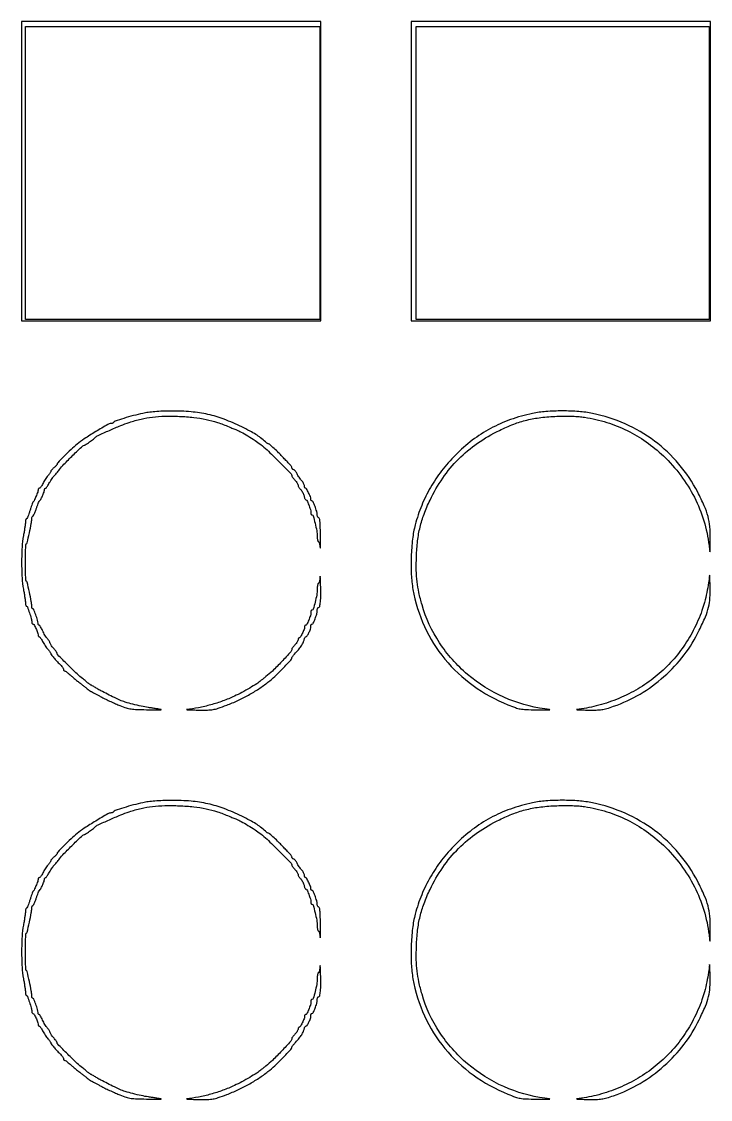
# Model space of a CAD drawing. Extents: x 8 to 208, y 14 to 271.
# Drawn here: x 60 to 105.9, y 69.4 to 141.3 of the extents above; entities that cross this region are included whole.
import ezdxf

# ---------------------------------------------------------------- set-up
doc = ezdxf.new("R2010")
doc.units = 0
doc.header["$MEASUREMENT"] = 0

msp = doc.modelspace()

# ---------------------------------------------------------------- linework, layer by layer
for points in [[(59.9814, 131.2992), (59.9814, 121.3164), (69.9642, 121.3164), (79.947, 121.3164), (79.947, 131.2992), (79.947, 141.282), (69.9642, 141.282), (59.9814, 141.282)], [(79.8624, 131.1723), (79.8624, 121.401), (70.0488, 121.401), (60.2352, 121.401), (60.2352, 131.1723), (60.2352, 140.9436), (70.0488, 140.9436), (79.8624, 140.9436)], [(85.9536, 131.2992), (85.9536, 121.3164), (95.9364, 121.3164), (105.9192, 121.3164), (105.9192, 131.2992), (105.9192, 141.282), (95.9364, 141.282), (85.9536, 141.282)], [(105.8346, 131.1723), (105.8346, 121.401), (96.0633, 121.401), (86.292, 121.401), (86.292, 131.1723), (86.292, 140.9436), (96.0633, 140.9436), (105.8346, 140.9436)]]:
    msp.add_lwpolyline(points, close=True)
for points in [[(68.0607, 115.146517, 0.011913), (67.437224, 114.996329, 0.010702), (66.798738, 114.811614, 0.005055), (66.21785, 114.623535, 0.175258), (66.107066, 114.535724, -0.102349), (66.080996, 114.508161, -0.051872), (66.039028, 114.484928, -0.048442), (65.988883, 114.469133, -0.05213), (65.937869, 114.4638, 0.133524), (65.727094, 114.406491, 0.003901), (64.927686, 113.92865, 0.008318), (64.163742, 113.446286, 0.028342), (63.690747, 113.096686, 0.014209), (63.282124, 112.737147, 0.009091), (62.827341, 112.297759, 0.003261), (62.391554, 111.855395, 0.195273), (62.3502, 111.753545, -0.16088), (62.338161, 111.717097, -0.023362), (62.288072, 111.655757, -0.024461), (62.21969, 111.586688, -0.018745), (62.1387, 111.517915, 0.021919), (62.057724, 111.448265, 0.027423), (61.989328, 111.37656, 0.027556), (61.939987, 111.311905, 0.150306), (61.9272, 111.270328, -0.125306), (61.916071, 111.226619, -0.021112), (61.871285, 111.152046, -0.021947), (61.809728, 111.067076, -0.017942), (61.73685, 110.981721, 0.027809), (61.653394, 110.879982, 0.014071), (61.559328, 110.743439, 0.013932), (61.469852, 110.596593, 0.020156), (61.399819, 110.461768, -0.021036), (61.337367, 110.342053, -0.029247), (61.270972, 110.241017, -0.029141), (61.209108, 110.167289, -0.206464), (61.167169, 110.1492, 0.142831), (61.134385, 110.13964, 0.09963), (61.106453, 110.112766, 0.084273), (61.087635, 110.07258, 0.067553), (61.0812, 110.02517, -0.090144), (61.05671, 109.890436, -0.010482), (60.942388, 109.604681, -0.010099), (60.816172, 109.323355, -0.097639), (60.738732, 109.2186, 0.118148), (60.714756, 109.183255, 0.004532), (60.659755, 109.033405, 0.007895), (60.598652, 108.853208, 0.005461), (60.534987, 108.64755, -0.011585), (60.469521, 108.444894, -0.018106), (60.402924, 108.27412, -0.01266), (60.341008, 108.140304, -0.285422), (60.306406, 108.1188, 0.267728), (60.278989, 108.102986, 0.056901), (60.256112, 108.050459, 0.045303), (60.240363, 107.975287, 0.028987), (60.235186, 107.88615, -0.029224), (60.227566, 107.756036, -0.005952), (60.197903, 107.527058, -0.006254), (60.156861, 107.261334, -0.00583), (60.108286, 106.990408, 0.033015), (60.013741, 106.226025, 0.014265), (59.984465, 105.2001, 0.014265), (60.013741, 104.174175, 0.033015), (60.108286, 103.409792, -0.00583), (60.156861, 103.138866, -0.006254), (60.197903, 102.873142, -0.005952), (60.227566, 102.644164, -0.029224), (60.235186, 102.51405, 0.028135), (60.240211, 102.424909, 0.044128), (60.255509, 102.349741, 0.054933), (60.277706, 102.297053, 0.272004), (60.30435, 102.2814, -0.313815), (60.371084, 102.23494, -0.006905), (60.509794, 101.843632, -0.013891), (60.62767, 101.461309, -0.067926), (60.6582, 101.237614, 0.047052), (60.663276, 101.183797, 0.067029), (60.678448, 101.138305, 0.087171), (60.700803, 101.107626, 0.194188), (60.727131, 101.097, -0.270299), (60.802501, 101.053044, -0.014721), (60.935754, 100.800425, -0.021147), (61.050307, 100.539481, -0.093112), (61.0812, 100.37503, 0.055522), (61.086485, 100.327585, 0.075074), (61.102138, 100.287434, 0.09447), (61.125284, 100.260504, 0.169711), (61.152478, 100.251, -0.215506), (61.188784, 100.23459, -0.021441), (61.250221, 100.158442, -0.023953), (61.318122, 100.056614, -0.016726), (61.385128, 99.935908, 0.016899), (61.460787, 99.799724, 0.011709), (61.555012, 99.650866, 0.011823), (61.652366, 99.511983, 0.023693), (61.73685, 99.408022, -0.012357), (61.809753, 99.322354, -0.016538), (61.871285, 99.240956, -0.01373), (61.91772, 99.171115, -0.140742), (61.9272, 99.138101, 0.167052), (61.954966, 99.057316, 0.009523), (62.123177, 98.849787, 0.014807), (62.325515, 98.623598, 0.014883), (62.54055, 98.410178, -0.023738), (62.629606, 98.318605, -0.027653), (62.704859, 98.223367, -0.028338), (62.758538, 98.137127, -0.125678), (62.7732, 98.079716, 0.068561), (62.779146, 98.036557, 0.084932), (62.796517, 97.999969, 0.099853), (62.822308, 97.975504, 0.140916), (62.852579, 97.9668, -0.141794), (62.897948, 97.95367, -0.01475), (62.99094, 97.891013, -0.017382), (63.099032, 97.80761, -0.013073), (63.212129, 97.7088, 0.009935), (63.351894, 97.585136, 0.004046), (63.546682, 97.422266, 0.004001), (63.758934, 97.250521, 0.005093), (63.9576, 97.095664, -0.00207), (64.138941, 96.956065, -0.002955), (64.298644, 96.830548, -0.001627), (64.432596, 96.723268, -0.04426), (64.4652, 96.691843, 0.056355), (64.489821, 96.669232, 0.016519), (64.532351, 96.640308, 0.016366), (64.582715, 96.610699, 0.016879), (64.6344, 96.58477, -0.012806), (64.709287, 96.547961, -0.001824), (64.860705, 96.467952, -0.002074), (65.039149, 96.371877, -0.001767), (65.2266, 96.269086, 0.011082), (65.455261, 96.149183, 0.004714), (65.766454, 95.998337, 0.004661), (66.101624, 95.84356, 0.006097), (66.411, 95.708694, 0.013707), (66.873483, 95.528521, 0.043463), (67.194386, 95.444114, 0.032344), (67.571016, 95.404167, 0.005121), (68.3145, 95.381291, 0.002511), (68.755067, 95.374464, 0.005668), (69.088854, 95.374752, 0.009524), (69.286671, 95.380935, 0.895775), (69.2874, 95.39316, 0.003554), (69.167588, 95.412776, 0.000695), (68.951644, 95.44625, 0.000738), (68.699828, 95.484545, 0.000684), (68.4414, 95.523094, -0.016398), (67.959605, 95.610519, -0.010575), (67.407597, 95.741775, -0.010425), (66.89099, 95.887783, -0.029097), (66.5379, 96.018464, -0.009497), (66.170815, 96.187548, -0.004454), (65.70218, 96.419468, -0.00394), (65.256583, 96.649379, -0.020064), (65.0151, 96.789036, 0.005128), (64.908623, 96.854935, 0.004816), (64.798577, 96.920052, 0.004796), (64.699879, 96.975922, 0.016528), (64.6344, 97.009385, -0.024023), (64.579084, 97.038707, -0.015342), (64.517648, 97.077753, -0.015415), (64.45965, 97.119833, -0.027581), (64.415147, 97.158366, 0.017956), (64.36231, 97.205926, 0.003946), (64.268037, 97.283586, 0.004101), (64.157529, 97.371675, 0.003932), (64.044033, 97.4592, -0.028497), (63.68777, 97.762969, -0.005113), (63.062925, 98.372797, -0.001398), (62.392121, 99.044758, -0.197962), (62.3502, 99.146489, 0.141145), (62.339626, 99.1832, 0.015331), (62.290001, 99.257072, 0.017825), (62.223751, 99.342815, 0.013482), (62.145266, 99.43222, -0.020394), (62.063157, 99.528403, -0.018243), (61.985893, 99.634514, -0.018618), (61.923534, 99.734945, -0.052821), (61.890499, 99.81036, 0.041798), (61.86092, 99.882138, 0.01994), (61.811773, 99.969121, 0.019609), (61.752868, 100.056455, 0.026343), (61.692476, 100.130336, -0.037861), (61.624608, 100.217376, -0.013494), (61.540879, 100.351047, -0.013301), (61.456544, 100.503243, -0.015301), (61.384495, 100.65285, 0.015575), (61.318061, 100.790606, 0.022912), (61.250565, 100.906782, 0.019674), (61.189055, 100.994513, 0.234137), (61.152951, 101.0124, -0.183522), (61.125562, 101.022804, -0.090601), (61.102277, 101.052554, -0.070484), (61.086498, 101.096789, -0.050518), (61.0812, 101.149096, 0.074867), (61.050626, 101.352137, 0.014304), (60.930257, 101.706421, 0.007563), (60.789797, 102.067223, 0.305074), (60.722943, 102.1122, -0.242523), (60.698106, 102.125, -0.068202), (60.677218, 102.16484, -0.05239), (60.66292, 102.222762, -0.034345), (60.6582, 102.291401, 0.046325), (60.629363, 102.601985, 0.006789), (60.504365, 103.222623, 0.002389), (60.357759, 103.887276, 0.236966), (60.29865, 103.9593, -0.279644), (60.273016, 103.996195, -0.002691), (60.253838, 104.335418, -0.007875), (60.239774, 104.733207, -0.004898), (60.2352, 105.2001, -0.004898), (60.239774, 105.666993, -0.007875), (60.253838, 106.064783, -0.002691), (60.273016, 106.404005, -0.279644), (60.29865, 106.4409, 0.236966), (60.357759, 106.512924, 0.002389), (60.504365, 107.177577, 0.006789), (60.629363, 107.798215, 0.046325), (60.6582, 108.108799, -0.037682), (60.663379, 108.177425, -0.056534), (60.679015, 108.23536, -0.074238), (60.70192, 108.274926, -0.228307), (60.729059, 108.288, 0.274002), (60.763928, 108.308659, 0.013887), (60.826524, 108.430895, 0.018989), (60.894353, 108.588019, 0.012284), (60.961349, 108.77445, -0.006535), (61.026975, 108.963888, -0.009276), (61.090636, 109.130431, -0.005882), (61.147932, 109.267698, -0.120775), (61.174785, 109.3032, 0.099409), (61.258212, 109.404325, 0.01496), (61.375905, 109.64086, 0.015315), (61.479094, 109.884137, 0.092899), (61.5042, 110.018099, -0.052402), (61.509471, 110.068258, -0.072267), (61.525138, 110.110689, -0.0922), (61.548275, 110.139192, -0.178112), (61.575478, 110.1492, 0.212834), (61.61183, 110.165408, 0.021711), (61.673221, 110.240009, 0.024111), (61.741122, 110.339916, 0.016907), (61.808128, 110.458338, -0.015459), (61.88228, 110.590281, -0.011534), (61.971799, 110.731183, -0.011685), (62.062415, 110.860166, -0.025867), (62.1387, 110.953063, 0.009301), (62.217544, 111.042842, 0.004376), (62.316221, 111.161604, 0.004335), (62.417447, 111.287845, 0.006088), (62.505426, 111.402378, -0.032974), (62.805142, 111.751944, -0.006176), (63.402876, 112.347711, -0.00201), (64.056406, 112.978103, -0.193191), (64.174745, 113.0256, 0.153516), (64.228453, 113.042488, 0.002156), (64.509292, 113.240289, 0.005458), (64.769363, 113.429452, 0.037841), (64.8882, 113.532719, -0.089386), (65.081024, 113.668279, -0.003883), (65.83494, 114.011027, -0.007298), (66.595768, 114.33659, -0.018474), (67.160261, 114.544433, -0.022038), (67.955183, 114.765954, -0.027042), (68.714218, 114.899091, -0.024976), (69.530603, 114.956022, -0.014938), (70.503675, 114.946105, -0.016492), (71.463618, 114.875859, -0.025458), (72.285218, 114.745853, -0.027332), (73.044767, 114.541771, -0.023759), (73.81477, 114.247845, 0.003717), (73.930489, 114.198275, 0.002255), (74.068092, 114.141264, 0.002259), (74.205159, 114.08592, 0.003979), (74.318959, 114.041614, -0.035294), (74.616604, 113.903707, -0.009075), (75.07604, 113.63907, -0.009693), (75.550793, 113.341341, -0.017169), (75.9285, 113.075188, -0.029871), (76.352256, 112.7125, -0.004888), (77.122312, 111.954659, -0.001347), (77.950303, 111.119222, -0.197049), (78.0012, 110.995088, 0.134982), (78.012765, 110.953028, 0.017801), (78.063328, 110.874538, 0.019602), (78.131711, 110.784037, 0.015285), (78.2127, 110.691105, -0.022835), (78.293658, 110.595329, -0.025811), (78.362072, 110.496282, -0.026299), (78.410824, 110.407102, -0.112393), (78.4242, 110.348346, 0.102721), (78.435765, 110.292647, 0.032761), (78.474679, 110.216969, 0.031126), (78.530279, 110.136164, 0.030132), (78.596044, 110.061956, -0.047198), (78.665539, 109.977938, -0.028332), (78.732164, 109.866814, -0.028202), (78.786383, 109.747669, -0.043346), (78.818119, 109.638956, 0.023327), (78.842078, 109.542738, 0.034747), (78.872641, 109.461577, 0.037605), (78.904985, 109.40304, 0.2529), (78.933189, 109.3878, -0.293343), (79.007162, 109.340315, -0.012763), (79.133662, 109.044354, -0.020365), (79.24013, 108.741128, -0.074373), (79.2702, 108.540088, 0.042436), (79.275652, 108.475966, 0.06207), (79.29203, 108.4218, 0.08151), (79.316099, 108.385084, 0.209974), (79.344515, 108.3726, -0.336833), (79.427767, 108.309338, -0.008188), (79.557118, 107.812781, -0.01695), (79.66137, 107.310274, -0.042692), (79.6932, 106.938163, 0.0221), (79.698999, 106.807025, 0.035462), (79.716753, 106.69651, 0.039971), (79.742279, 106.616841, 0.304091), (79.773379, 106.596, -0.313585), (79.806606, 106.572888, -0.025206), (79.840394, 106.465531, -0.026912), (79.869574, 106.322089, -0.016858), (79.888923, 106.15185, 0.778529), (79.90039, 106.149901, 0.096077), (79.911022, 106.196457, 0.007907), (79.915974, 106.48527, 0.00234), (79.914494, 106.927404, 0.004395), (79.904635, 107.513487, 0.016553), (79.883079, 107.880215, 0.018672), (79.851874, 108.120481, 0.277568), (79.79895, 108.182304, -0.132187), (79.758476, 108.209062, -0.067079), (79.724264, 108.260175, -0.059376), (79.701063, 108.326335, -0.05472), (79.6932, 108.397972, 0.070904), (79.661729, 108.618783, 0.021427), (79.552989, 108.940452, 0.013599), (79.422796, 109.251824, 0.295031), (79.343306, 109.3032, -0.165933), (79.315418, 109.312717, -0.0954), (79.291675, 109.339634, -0.076351), (79.275627, 109.379789, -0.057011), (79.2702, 109.42723, 0.093112), (79.239307, 109.591681, 0.021147), (79.124754, 109.852625, 0.014721), (78.991501, 110.105244, 0.270299), (78.916131, 110.1492, -0.211496), (78.889771, 110.160872, -0.080933), (78.867448, 110.195274, -0.061602), (78.852255, 110.245997, -0.042019), (78.8472, 110.306046, 0.087564), (78.834044, 110.380594, 0.033486), (78.791285, 110.4773, 0.031898), (78.729696, 110.578427, 0.03386), (78.65685, 110.668785, -0.023231), (78.5763, 110.764468, -0.014924), (78.491566, 110.882298, -0.015001), (78.415373, 111.002863, -0.027073), (78.361482, 111.106513, 0.033835), (78.311879, 111.198845, 0.032824), (78.249821, 111.284634, 0.034612), (78.185159, 111.352522, 0.093805), (78.128832, 111.387326, -0.065445), (78.080034, 111.413801, -0.061885), (78.038692, 111.452426, -0.066438), (78.010678, 111.496804, -0.108016), (78.0012, 111.540167, 0.132253), (77.986835, 111.593525, 0.027125), (77.932859, 111.675874, 0.026801), (77.857613, 111.767412, 0.022396), (77.76855, 111.856297, -0.007457), (77.666346, 111.952378, -0.004882), (77.551301, 112.066008, -0.004911), (77.441356, 112.178939, -0.009385), (77.355677, 112.272132, 0.01613), (77.121445, 112.520109, 0.009107), (76.822571, 112.806128, 0.003368), (76.518437, 113.082979, 0.185003), (76.447387, 113.1102, -0.127121), (76.418091, 113.11777, -0.019387), (76.366051, 113.149287, -0.020638), (76.306362, 113.192313, -0.016572), (76.24575, 113.243261, 0.017697), (75.917231, 113.518142, 0.024187), (75.601683, 113.740088, 0.019498), (75.217935, 113.962683, 0.007149), (74.6595, 114.247992, 0.024647), (73.496458, 114.751764, 0.034561), (72.412351, 115.07572, 0.034068), (71.282003, 115.250225, 0.023005), (69.977908, 115.301191, 0.007451), (69.392364, 115.288401, 0.010941), (68.878342, 115.258233, 0.012509), (68.433714, 115.211141, 0.020509)], [(94.057012, 115.14243, 0.033283), (92.583935, 114.727826, 0.038704), (91.254486, 114.136892, 0.038992), (90.040233, 113.352445, 0.034703), (88.911054, 112.360272, 0.030262), (87.99296, 111.313514, 0.034094), (87.247131, 110.202823, 0.034414), (86.664803, 109.010666, 0.031982), (86.23497, 107.720669, 0.035372), (86.053816, 106.763135, 0.020168), (85.964431, 105.588238, 0.020123), (85.969936, 104.400915, 0.033079), (86.081181, 103.402923, 0.062791), (86.853575, 100.928447, 0.065264), (88.20903, 98.758377, 0.06457), (90.092644, 96.99242, 0.059349), (92.416756, 95.705648, 0.011918), (92.909997, 95.518155, 0.041977), (93.238045, 95.43246, 0.03347), (93.610843, 95.393285, 0.005622), (94.329, 95.374221, 0.000794), (95.034653, 95.364547, 0.031003), (95.191173, 95.372359, 0.87354), (95.191583, 95.390209, 0.00618), (94.8789, 95.435986, -0.07163), (92.141953, 96.211248, -0.071043), (89.726442, 97.728648, -0.071687), (87.849843, 99.847119, -0.075191), (86.684702, 102.376293, -0.016646), (86.477196, 103.194711, -0.025083), (86.356453, 103.920434, -0.023995), (86.305836, 104.67785, -0.013614), (86.313629, 105.596978, -0.020253), (86.393756, 106.64642, -0.02982), (86.555884, 107.556347, -0.030353), (86.822444, 108.428438, -0.022082), (87.218924, 109.362339, -0.040042), (88.072158, 110.8331, -0.044214), (89.12428, 112.097302, -0.044271), (90.380983, 113.155483, -0.040339), (91.842771, 114.013403, -0.021606), (92.801381, 114.426506, -0.03089), (93.68532, 114.701803, -0.030571), (94.60344, 114.867962, -0.020556), (95.666422, 114.949771, -0.007549), (96.219649, 114.961173, -0.009621), (96.729876, 114.954166, -0.010653), (97.175407, 114.92996, -0.020967), (97.527622, 114.888379, -0.035119), (99.010602, 114.541703, -0.039191), (100.37486, 113.999652, -0.039508), (101.628365, 113.255887, -0.036811), (102.781262, 112.308077, -0.041292), (103.93967, 111.004731, -0.043252), (104.848141, 109.547949, -0.043872), (105.481979, 107.976845, -0.045113), (105.824642, 106.333835, 0.0021), (105.874153, 105.921993, 0.850732), (105.889355, 105.921428, 0.046472), (105.899897, 106.021268, 0.000448), (105.908224, 106.750284, 0.024353), (105.876173, 107.589577, 0.043605), (105.756782, 108.268704, 0.038703), (105.510248, 108.968888, 0.015233), (105.068567, 109.891763, 0.056203), (103.817798, 111.763352, 0.056771), (102.185438, 113.302333, 0.056392), (100.238059, 114.443014, 0.054097), (98.057879, 115.13928, 0.031321), (97.140644, 115.267054, 0.018753), (96.040504, 115.309198, 0.018788), (94.948162, 115.269, 0.033377)], [(79.880484, 104.24835, -0.017887), (79.867441, 104.078108, -0.02875), (79.842861, 103.934669, -0.028288), (79.811825, 103.828247, -0.317704), (79.7778, 103.8042, 0.315196), (79.74489, 103.781166, 0.034794), (79.718051, 103.687787, 0.032482), (79.699312, 103.559799, 0.020112), (79.6932, 103.4079, -0.041868), (79.66138, 103.028559, -0.020166), (79.560701, 102.550815, -0.011166), (79.43438, 102.095018, -0.330865), (79.343652, 102.0276, 0.211834), (79.315562, 102.01514, 0.080804), (79.291776, 101.9784, 0.061498), (79.275586, 101.924236, 0.041927), (79.2702, 101.860112, -0.07453), (79.238926, 101.651471, -0.022892), (79.13144, 101.350815, -0.015298), (79.002904, 101.062765, -0.287687), (78.922614, 101.0124, 0.161354), (78.893849, 101.002869, 0.096445), (78.869353, 100.975966, 0.077908), (78.852807, 100.935805, 0.058894), (78.8472, 100.88837, -0.093112), (78.816307, 100.723919, -0.021147), (78.701754, 100.462975, -0.014721), (78.568501, 100.210356, -0.270299), (78.493131, 100.1664, 0.162871), (78.466837, 100.157602, 0.096109), (78.444448, 100.132752, 0.077391), (78.429322, 100.095663, 0.05826), (78.4242, 100.051854, -0.112393), (78.410824, 99.993098, -0.026299), (78.362072, 99.903918, -0.025811), (78.293658, 99.804871, -0.022835), (78.2127, 99.709095, 0.012557), (78.131695, 99.617163, 0.016864), (78.063328, 99.5297, 0.014013), (78.011731, 99.454556, 0.144414), (78.0012, 99.418856, -0.186202), (77.932385, 99.240477, -0.004531), (77.323233, 98.580585, -0.010293), (76.714709, 97.959376, -0.033759), (76.278347, 97.5861, 0.003779), (76.183233, 97.514138, 0.003352), (76.085313, 97.437833, 0.003366), (75.998085, 97.367956, 0.010291), (75.940236, 97.318962, -0.038366), (75.669075, 97.114275, -0.00992), (75.201903, 96.827808, -0.010362), (74.674124, 96.532933, -0.013151), (74.1745, 96.283848, -0.021135), (73.403276, 95.963295, -0.020461), (72.599439, 95.70515, -0.020634), (71.784336, 95.515539, -0.022489), (70.9794, 95.400197, 0.864124), (70.978816, 95.388074, 0.034217), (71.076308, 95.375796, 0.008078), (71.343668, 95.364903, 0.002892), (71.725101, 95.357739, 0.006829), (72.390997, 95.35818, 0.037815), (72.747446, 95.390316, 0.040321), (73.085315, 95.475188, 0.008419), (73.660871, 95.681079, 0.018495), (74.404592, 95.993211, 0.018616), (75.12156, 96.358831, 0.018962), (75.795988, 96.769293, 0.021172), (76.412231, 97.215764, 0.020617), (76.862828, 97.603495, 0.009888), (77.409879, 98.135603, 0.003821), (77.946107, 98.686586, 0.193406), (78.0012, 98.823686, -0.137016), (78.011482, 98.860502, -0.017309), (78.057115, 98.930262, -0.019271), (78.118657, 99.010808, -0.014911), (78.19155, 99.093784, 0.012986), (78.446693, 99.381977, 0.025755), (78.630652, 99.625385, 0.032643), (78.753745, 99.835273, 0.063328), (78.818232, 100.01835, -0.027758), (78.84267, 100.107455, -0.039944), (78.874734, 100.182659, -0.045731), (78.909198, 100.235925, -0.230225), (78.940202, 100.251, 0.258282), (79.025707, 100.298326, 0.025916), (79.143319, 100.509607, 0.031759), (79.240365, 100.743942, 0.082469), (79.2702, 100.923599, -0.041567), (79.275729, 100.989988, -0.061091), (79.292353, 101.046063, -0.080295), (79.316771, 101.084118, -0.21316), (79.345614, 101.097, 0.289913), (79.431293, 101.151237, 0.017443), (79.557627, 101.444142, 0.025211), (79.661653, 101.756051, 0.06798), (79.6932, 101.987012, -0.03666), (79.699099, 102.067356, -0.055288), (79.716925, 102.135175, -0.072473), (79.743018, 102.181584, -0.232538), (79.773967, 102.1968, 0.350816), (79.862262, 102.267445, 0.030272), (79.911721, 102.572633, 0.024227), (79.935807, 103.038154, 0.008109), (79.92697, 103.7196, 0.002737), (79.914847, 104.069243, 0.01189), (79.901599, 104.276242, 0.70308), (79.890734, 104.279103, 0.141444)], [(105.852892, 104.342296, -0.026962), (105.799298, 103.83904, -0.012444), (105.678209, 103.191608, -0.012454), (105.521302, 102.535353, -0.021327), (105.353766, 101.998025, -0.033588), (104.774856, 100.673473, -0.035654), (104.033665, 99.465837, -0.036149), (103.139023, 98.390685, -0.036654), (102.102736, 97.460976, -0.035714), (100.940385, 96.688481, -0.033084), (99.650493, 96.066939, -0.033533), (98.309281, 95.628659, -0.039598), (96.9939, 95.403348, 0.80937), (96.992354, 95.390468, 0.066218), (97.057353, 95.377485, 0.009651), (97.31034, 95.36594, 0.003123), (97.685109, 95.358422, 0.007), (98.306854, 95.358539, 0.031003), (98.671458, 95.386366, 0.036854), (98.999691, 95.456957, 0.012734), (99.461709, 95.605451, 0.049661), (101.227995, 96.427685, 0.047819), (102.821826, 97.590961, 0.047965), (104.16127, 99.031967, 0.050647), (105.173964, 100.676977, 0.012659), (105.584974, 101.584402, 0.040179), (105.794208, 102.216491, 0.045796), (105.885329, 102.828403, 0.020442), (105.897897, 103.643552, 0.002352), (105.886384, 104.025122, 0.007362), (105.873658, 104.281499, 0.054944), (105.862763, 104.343444, 0.844655)], [(68.0607, 89.174317, 0.011913), (67.437224, 89.024129, 0.010702), (66.798738, 88.839414, 0.005055), (66.21785, 88.651335, 0.175258), (66.107066, 88.563524, -0.102349), (66.080996, 88.535961, -0.051872), (66.039028, 88.512728, -0.048442), (65.988883, 88.496933, -0.05213), (65.937869, 88.4916, 0.133524), (65.727094, 88.434291, 0.003901), (64.927686, 87.95645, 0.008318), (64.163742, 87.474086, 0.028342), (63.690747, 87.124486, 0.014209), (63.282124, 86.764947, 0.009091), (62.827341, 86.325559, 0.003261), (62.391554, 85.883195, 0.195273), (62.3502, 85.781345, -0.16088), (62.338161, 85.744897, -0.023362), (62.288072, 85.683557, -0.024461), (62.21969, 85.614488, -0.018745), (62.1387, 85.545715, 0.021919), (62.057724, 85.476065, 0.027423), (61.989328, 85.40436, 0.027556), (61.939987, 85.339705, 0.150306), (61.9272, 85.298128, -0.125306), (61.916071, 85.254419, -0.021112), (61.871285, 85.179846, -0.021947), (61.809728, 85.094876, -0.017942), (61.73685, 85.009521, 0.027809), (61.653394, 84.907782, 0.014071), (61.559328, 84.771239, 0.013932), (61.469852, 84.624393, 0.020156), (61.399819, 84.489568, -0.021036), (61.337367, 84.369853, -0.029247), (61.270972, 84.268817, -0.029141), (61.209108, 84.195089, -0.206464), (61.167169, 84.177, 0.142831), (61.134385, 84.16744, 0.09963), (61.106453, 84.140566, 0.084273), (61.087635, 84.10038, 0.067553), (61.0812, 84.05297, -0.090144), (61.05671, 83.918236, -0.010482), (60.942388, 83.632481, -0.010099), (60.816172, 83.351155, -0.097639), (60.738732, 83.2464, 0.118148), (60.714756, 83.211055, 0.004532), (60.659755, 83.061205, 0.007895), (60.598652, 82.881008, 0.005461), (60.534987, 82.67535, -0.011585), (60.469521, 82.472694, -0.018106), (60.402924, 82.30192, -0.01266), (60.341008, 82.168104, -0.285422), (60.306406, 82.1466, 0.267728), (60.278989, 82.130786, 0.056901), (60.256112, 82.078259, 0.045303), (60.240363, 82.003087, 0.028987), (60.235186, 81.91395, -0.029224), (60.227566, 81.783836, -0.005952), (60.197903, 81.554858, -0.006254), (60.156861, 81.289134, -0.00583), (60.108286, 81.018208, 0.033015), (60.013741, 80.253825, 0.014265), (59.984465, 79.2279, 0.014265), (60.013741, 78.201975, 0.033015), (60.108286, 77.437592, -0.00583), (60.156861, 77.166666, -0.006254), (60.197903, 76.900942, -0.005952), (60.227566, 76.671964, -0.029224), (60.235186, 76.54185, 0.028135), (60.240211, 76.452709, 0.044128), (60.255509, 76.377541, 0.054933), (60.277706, 76.324853, 0.272004), (60.30435, 76.3092, -0.313815), (60.371084, 76.26274, -0.006905), (60.509794, 75.871432, -0.013891), (60.62767, 75.489109, -0.067926), (60.6582, 75.265414, 0.047052), (60.663276, 75.211597, 0.067029), (60.678448, 75.166105, 0.087171), (60.700803, 75.135426, 0.194188), (60.727131, 75.1248, -0.270299), (60.802501, 75.080844, -0.014721), (60.935754, 74.828225, -0.021147), (61.050307, 74.567281, -0.093112), (61.0812, 74.40283, 0.055522), (61.086485, 74.355385, 0.075074), (61.102138, 74.315234, 0.09447), (61.125284, 74.288304, 0.169711), (61.152478, 74.2788, -0.215506), (61.188784, 74.26239, -0.021441), (61.250221, 74.186242, -0.023953), (61.318122, 74.084414, -0.016726), (61.385128, 73.963708, 0.016899), (61.460787, 73.827524, 0.011709), (61.555012, 73.678666, 0.011823), (61.652366, 73.539783, 0.023693), (61.73685, 73.435822, -0.012357), (61.809753, 73.350154, -0.016538), (61.871285, 73.268756, -0.01373), (61.91772, 73.198915, -0.140742), (61.9272, 73.165901, 0.167052), (61.954966, 73.085116, 0.009523), (62.123177, 72.877587, 0.014807), (62.325515, 72.651398, 0.014883), (62.54055, 72.437978, -0.023738), (62.629606, 72.346405, -0.027653), (62.704859, 72.251167, -0.028338), (62.758538, 72.164927, -0.125678), (62.7732, 72.107516, 0.068561), (62.779146, 72.064357, 0.084932), (62.796517, 72.027769, 0.099853), (62.822308, 72.003304, 0.140916), (62.852579, 71.9946, -0.141794), (62.897948, 71.98147, -0.01475), (62.99094, 71.918813, -0.017382), (63.099032, 71.83541, -0.013073), (63.212129, 71.7366, 0.009935), (63.351894, 71.612936, 0.004046), (63.546682, 71.450066, 0.004001), (63.758934, 71.278321, 0.005093), (63.9576, 71.123464, -0.00207), (64.138941, 70.983865, -0.002955), (64.298644, 70.858348, -0.001627), (64.432596, 70.751068, -0.04426), (64.4652, 70.719643, 0.056355), (64.489821, 70.697032, 0.016519), (64.532351, 70.668108, 0.016366), (64.582715, 70.638499, 0.016879), (64.6344, 70.61257, -0.012806), (64.709287, 70.575761, -0.001824), (64.860705, 70.495752, -0.002074), (65.039149, 70.399677, -0.001767), (65.2266, 70.296886, 0.011082), (65.455261, 70.176983, 0.004714), (65.766454, 70.026137, 0.004661), (66.101624, 69.87136, 0.006097), (66.411, 69.736494, 0.013707), (66.873483, 69.556321, 0.043463), (67.194386, 69.471914, 0.032344), (67.571016, 69.431967, 0.005121), (68.3145, 69.409091, 0.002511), (68.755067, 69.402264, 0.005668), (69.088854, 69.402552, 0.009524), (69.286671, 69.408735, 0.895775), (69.2874, 69.42096, 0.003554), (69.167588, 69.440576, 0.000695), (68.951644, 69.47405, 0.000738), (68.699828, 69.512345, 0.000684), (68.4414, 69.550894, -0.016398), (67.959605, 69.638319, -0.010575), (67.407597, 69.769575, -0.010425), (66.89099, 69.915583, -0.029097), (66.5379, 70.046264, -0.009497), (66.170815, 70.215348, -0.004454), (65.70218, 70.447268, -0.00394), (65.256583, 70.677179, -0.020064), (65.0151, 70.816836, 0.005128), (64.908623, 70.882735, 0.004816), (64.798577, 70.947852, 0.004796), (64.699879, 71.003722, 0.016528), (64.6344, 71.037185, -0.024023), (64.579084, 71.066507, -0.015342), (64.517648, 71.105553, -0.015415), (64.45965, 71.147633, -0.027581), (64.415147, 71.186166, 0.017956), (64.36231, 71.233726, 0.003946), (64.268037, 71.311386, 0.004101), (64.157529, 71.399475, 0.003932), (64.044033, 71.487, -0.028497), (63.68777, 71.790769, -0.005113), (63.062925, 72.400597, -0.001398), (62.392121, 73.072558, -0.197962), (62.3502, 73.174289, 0.141145), (62.339626, 73.211, 0.015331), (62.290001, 73.284872, 0.017825), (62.223751, 73.370615, 0.013482), (62.145266, 73.46002, -0.020394), (62.063157, 73.556203, -0.018243), (61.985893, 73.662314, -0.018618), (61.923534, 73.762745, -0.052821), (61.890499, 73.83816, 0.041798), (61.86092, 73.909938, 0.01994), (61.811773, 73.996921, 0.019609), (61.752868, 74.084255, 0.026343), (61.692476, 74.158136, -0.037861), (61.624608, 74.245176, -0.013494), (61.540879, 74.378847, -0.013301), (61.456544, 74.531043, -0.015301), (61.384495, 74.68065, 0.015575), (61.318061, 74.818406, 0.022912), (61.250565, 74.934582, 0.019674), (61.189055, 75.022313, 0.234137), (61.152951, 75.0402, -0.183522), (61.125562, 75.050604, -0.090601), (61.102277, 75.080354, -0.070484), (61.086498, 75.124589, -0.050518), (61.0812, 75.176896, 0.074867), (61.050626, 75.379937, 0.014304), (60.930257, 75.734221, 0.007563), (60.789797, 76.095023, 0.305074), (60.722943, 76.14, -0.242523), (60.698106, 76.1528, -0.068202), (60.677218, 76.19264, -0.05239), (60.66292, 76.250562, -0.034345), (60.6582, 76.319201, 0.046325), (60.629363, 76.629785, 0.006789), (60.504365, 77.250423, 0.002389), (60.357759, 77.915076, 0.236966), (60.29865, 77.9871, -0.279644), (60.273016, 78.023995, -0.002691), (60.253838, 78.363218, -0.007875), (60.239774, 78.761007, -0.004898), (60.2352, 79.2279, -0.004898), (60.239774, 79.694793, -0.007875), (60.253838, 80.092583, -0.002691), (60.273016, 80.431805, -0.279644), (60.29865, 80.4687, 0.236966), (60.357759, 80.540724, 0.002389), (60.504365, 81.205377, 0.006789), (60.629363, 81.826015, 0.046325), (60.6582, 82.136599, -0.037682), (60.663379, 82.205225, -0.056534), (60.679015, 82.26316, -0.074238), (60.70192, 82.302726, -0.228307), (60.729059, 82.3158, 0.274002), (60.763928, 82.336459, 0.013887), (60.826524, 82.458695, 0.018989), (60.894353, 82.615819, 0.012284), (60.961349, 82.80225, -0.006535), (61.026975, 82.991688, -0.009276), (61.090636, 83.158231, -0.005882), (61.147932, 83.295498, -0.120775), (61.174785, 83.331, 0.099409), (61.258212, 83.432125, 0.01496), (61.375905, 83.66866, 0.015315), (61.479094, 83.911937, 0.092899), (61.5042, 84.045899, -0.052402), (61.509471, 84.096058, -0.072267), (61.525138, 84.138489, -0.0922), (61.548275, 84.166992, -0.178112), (61.575478, 84.177, 0.212834), (61.61183, 84.193208, 0.021711), (61.673221, 84.267809, 0.024111), (61.741122, 84.367716, 0.016907), (61.808128, 84.486138, -0.015459), (61.88228, 84.618081, -0.011534), (61.971799, 84.758983, -0.011685), (62.062415, 84.887966, -0.025867), (62.1387, 84.980863, 0.009301), (62.217544, 85.070642, 0.004376), (62.316221, 85.189404, 0.004335), (62.417447, 85.315645, 0.006088), (62.505426, 85.430178, -0.032974), (62.805142, 85.779744, -0.006176), (63.402876, 86.375511, -0.00201), (64.056406, 87.005903, -0.193191), (64.174745, 87.0534, 0.153516), (64.228453, 87.070288, 0.002156), (64.509292, 87.268089, 0.005458), (64.769363, 87.457252, 0.037841), (64.8882, 87.560519, -0.089386), (65.081024, 87.696079, -0.003883), (65.83494, 88.038827, -0.007298), (66.595768, 88.36439, -0.018474), (67.160261, 88.572233, -0.022038), (67.955183, 88.793754, -0.027042), (68.714218, 88.926891, -0.024976), (69.530603, 88.983822, -0.014938), (70.503675, 88.973905, -0.016492), (71.463618, 88.903659, -0.025458), (72.285218, 88.773653, -0.027332), (73.044767, 88.569571, -0.023759), (73.81477, 88.275645, 0.003717), (73.930489, 88.226075, 0.002255), (74.068092, 88.169064, 0.002259), (74.205159, 88.11372, 0.003979), (74.318959, 88.069414, -0.035294), (74.616604, 87.931507, -0.009075), (75.07604, 87.66687, -0.009693), (75.550793, 87.369141, -0.017169), (75.9285, 87.102988, -0.029871), (76.352256, 86.7403, -0.004888), (77.122312, 85.982459, -0.001347), (77.950303, 85.147022, -0.197049), (78.0012, 85.022888, 0.134982), (78.012765, 84.980828, 0.017801), (78.063328, 84.902338, 0.019602), (78.131711, 84.811837, 0.015285), (78.2127, 84.718905, -0.022835), (78.293658, 84.623129, -0.025811), (78.362072, 84.524082, -0.026299), (78.410824, 84.434902, -0.112393), (78.4242, 84.376146, 0.102721), (78.435765, 84.320447, 0.032761), (78.474679, 84.244769, 0.031126), (78.530279, 84.163964, 0.030132), (78.596044, 84.089756, -0.047198), (78.665539, 84.005738, -0.028332), (78.732164, 83.894614, -0.028202), (78.786383, 83.775469, -0.043346), (78.818119, 83.666756, 0.023327), (78.842078, 83.570538, 0.034747), (78.872641, 83.489377, 0.037605), (78.904985, 83.43084, 0.2529), (78.933189, 83.4156, -0.293343), (79.007162, 83.368115, -0.012763), (79.133662, 83.072154, -0.020365), (79.24013, 82.768928, -0.074373), (79.2702, 82.567888, 0.042436), (79.275652, 82.503766, 0.06207), (79.29203, 82.4496, 0.08151), (79.316099, 82.412884, 0.209974), (79.344515, 82.4004, -0.336833), (79.427767, 82.337138, -0.008188), (79.557118, 81.840581, -0.01695), (79.66137, 81.338074, -0.042692), (79.6932, 80.965963, 0.0221), (79.698999, 80.834825, 0.035462), (79.716753, 80.72431, 0.039971), (79.742279, 80.644641, 0.304091), (79.773379, 80.6238, -0.313585), (79.806606, 80.600688, -0.025206), (79.840394, 80.493331, -0.026912), (79.869574, 80.349889, -0.016858), (79.888923, 80.17965, 0.778529), (79.90039, 80.177701, 0.096077), (79.911022, 80.224257, 0.007907), (79.915974, 80.51307, 0.00234), (79.914494, 80.955204, 0.004395), (79.904635, 81.541287, 0.016553), (79.883079, 81.908015, 0.018672), (79.851874, 82.148281, 0.277568), (79.79895, 82.210104, -0.132187), (79.758476, 82.236862, -0.067079), (79.724264, 82.287975, -0.059376), (79.701063, 82.354135, -0.05472), (79.6932, 82.425772, 0.070904), (79.661729, 82.646583, 0.021427), (79.552989, 82.968252, 0.013599), (79.422796, 83.279624, 0.295031), (79.343306, 83.331, -0.165933), (79.315418, 83.340517, -0.0954), (79.291675, 83.367434, -0.076351), (79.275627, 83.407589, -0.057011), (79.2702, 83.45503, 0.093112), (79.239307, 83.619481, 0.021147), (79.124754, 83.880425, 0.014721), (78.991501, 84.133044, 0.270299), (78.916131, 84.177, -0.211496), (78.889771, 84.188672, -0.080933), (78.867448, 84.223074, -0.061602), (78.852255, 84.273797, -0.042019), (78.8472, 84.333846, 0.087564), (78.834044, 84.408394, 0.033486), (78.791285, 84.5051, 0.031898), (78.729696, 84.606227, 0.03386), (78.65685, 84.696585, -0.023231), (78.5763, 84.792268, -0.014924), (78.491566, 84.910098, -0.015001), (78.415373, 85.030663, -0.027073), (78.361482, 85.134313, 0.033835), (78.311879, 85.226645, 0.032824), (78.249821, 85.312434, 0.034612), (78.185159, 85.380322, 0.093805), (78.128832, 85.415126, -0.065445), (78.080034, 85.441601, -0.061885), (78.038692, 85.480226, -0.066438), (78.010678, 85.524604, -0.108016), (78.0012, 85.567967, 0.132253), (77.986835, 85.621325, 0.027125), (77.932859, 85.703674, 0.026801), (77.857613, 85.795212, 0.022396), (77.76855, 85.884097, -0.007457), (77.666346, 85.980178, -0.004882), (77.551301, 86.093808, -0.004911), (77.441356, 86.206739, -0.009385), (77.355677, 86.299932, 0.01613), (77.121445, 86.547909, 0.009107), (76.822571, 86.833928, 0.003368), (76.518437, 87.110779, 0.185003), (76.447387, 87.138, -0.127121), (76.418091, 87.14557, -0.019387), (76.366051, 87.177087, -0.020638), (76.306362, 87.220113, -0.016572), (76.24575, 87.271061, 0.017697), (75.917231, 87.545942, 0.024187), (75.601683, 87.767888, 0.019498), (75.217935, 87.990483, 0.007149), (74.6595, 88.275792, 0.024647), (73.496458, 88.779564, 0.034561), (72.412351, 89.10352, 0.034068), (71.282003, 89.278025, 0.023005), (69.977908, 89.328991, 0.007451), (69.392364, 89.316201, 0.010941), (68.878342, 89.286033, 0.012509), (68.433714, 89.238941, 0.020509)], [(94.057012, 89.17023, 0.033283), (92.583935, 88.755626, 0.038704), (91.254486, 88.164692, 0.038992), (90.040233, 87.380245, 0.034703), (88.911054, 86.388072, 0.030262), (87.99296, 85.341314, 0.034094), (87.247131, 84.230623, 0.034414), (86.664803, 83.038466, 0.031982), (86.23497, 81.748469, 0.035372), (86.053816, 80.790935, 0.020168), (85.964431, 79.616038, 0.020123), (85.969936, 78.428715, 0.033079), (86.081181, 77.430723, 0.062791), (86.853575, 74.956247, 0.065264), (88.20903, 72.786177, 0.06457), (90.092644, 71.02022, 0.059349), (92.416756, 69.733448, 0.011918), (92.909997, 69.545955, 0.041977), (93.238045, 69.46026, 0.03347), (93.610843, 69.421085, 0.005622), (94.329, 69.402021, 0.000794), (95.034653, 69.392347, 0.031003), (95.191173, 69.400159, 0.87354), (95.191583, 69.418009, 0.00618), (94.8789, 69.463786, -0.07163), (92.141953, 70.239048, -0.071043), (89.726442, 71.756448, -0.071687), (87.849843, 73.874919, -0.075191), (86.684702, 76.404093, -0.016646), (86.477196, 77.222511, -0.025083), (86.356453, 77.948234, -0.023995), (86.305836, 78.70565, -0.013614), (86.313629, 79.624778, -0.020253), (86.393756, 80.67422, -0.02982), (86.555884, 81.584147, -0.030353), (86.822444, 82.456238, -0.022082), (87.218924, 83.390139, -0.040042), (88.072158, 84.8609, -0.044214), (89.12428, 86.125102, -0.044271), (90.380983, 87.183283, -0.040339), (91.842771, 88.041203, -0.021606), (92.801381, 88.454306, -0.03089), (93.68532, 88.729603, -0.030571), (94.60344, 88.895762, -0.020556), (95.666422, 88.977571, -0.007549), (96.219649, 88.988973, -0.009621), (96.729876, 88.981966, -0.010653), (97.175407, 88.95776, -0.020967), (97.527622, 88.916179, -0.035119), (99.010602, 88.569503, -0.039191), (100.37486, 88.027452, -0.039508), (101.628365, 87.283687, -0.036811), (102.781262, 86.335877, -0.041292), (103.93967, 85.032531, -0.043252), (104.848141, 83.575749, -0.043872), (105.481979, 82.004645, -0.045113), (105.824642, 80.361635, 0.0021), (105.874153, 79.949793, 0.850732), (105.889355, 79.949228, 0.046472), (105.899897, 80.049068, 0.000448), (105.908224, 80.778084, 0.024353), (105.876173, 81.617377, 0.043605), (105.756782, 82.296504, 0.038703), (105.510248, 82.996688, 0.015233), (105.068567, 83.919563, 0.056203), (103.817798, 85.791152, 0.056771), (102.185438, 87.330133, 0.056392), (100.238059, 88.470814, 0.054097), (98.057879, 89.16708, 0.031321), (97.140644, 89.294854, 0.018753), (96.040504, 89.336998, 0.018788), (94.948162, 89.2968, 0.033377)], [(105.852892, 78.370096, -0.026962), (105.799298, 77.86684, -0.012444), (105.678209, 77.219408, -0.012454), (105.521302, 76.563153, -0.021327), (105.353766, 76.025825, -0.033588), (104.774856, 74.701273, -0.035654), (104.033665, 73.493637, -0.036149), (103.139023, 72.418485, -0.036654), (102.102736, 71.488776, -0.035714), (100.940385, 70.716281, -0.033084), (99.650493, 70.094739, -0.033533), (98.309281, 69.656459, -0.039598), (96.9939, 69.431148, 0.80937), (96.992354, 69.418268, 0.066218), (97.057353, 69.405285, 0.009651), (97.31034, 69.39374, 0.003123), (97.685109, 69.386222, 0.007), (98.306854, 69.386339, 0.031003), (98.671458, 69.414166, 0.036854), (98.999691, 69.484757, 0.012734), (99.461709, 69.633251, 0.049661), (101.227995, 70.455485, 0.047819), (102.821826, 71.618761, 0.047965), (104.16127, 73.059767, 0.050647), (105.173964, 74.704777, 0.012659), (105.584974, 75.612202, 0.040179), (105.794208, 76.244291, 0.045796), (105.885329, 76.856203, 0.020442), (105.897897, 77.671352, 0.002352), (105.886384, 78.052922, 0.007362), (105.873658, 78.309299, 0.054944), (105.862763, 78.371244, 0.844655)], [(79.880484, 78.27615, -0.017887), (79.867441, 78.105908, -0.02875), (79.842861, 77.962469, -0.028288), (79.811825, 77.856047, -0.317704), (79.7778, 77.832, 0.315196), (79.74489, 77.808966, 0.034794), (79.718051, 77.715587, 0.032482), (79.699312, 77.587599, 0.020112), (79.6932, 77.4357, -0.041868), (79.66138, 77.056359, -0.020166), (79.560701, 76.578615, -0.011166), (79.43438, 76.122818, -0.330865), (79.343652, 76.0554, 0.211834), (79.315562, 76.04294, 0.080804), (79.291776, 76.0062, 0.061498), (79.275586, 75.952036, 0.041927), (79.2702, 75.887912, -0.07453), (79.238926, 75.679271, -0.022892), (79.13144, 75.378615, -0.015298), (79.002904, 75.090565, -0.287687), (78.922614, 75.0402, 0.161354), (78.893849, 75.030669, 0.096445), (78.869353, 75.003766, 0.077908), (78.852807, 74.963605, 0.058894), (78.8472, 74.91617, -0.093112), (78.816307, 74.751719, -0.021147), (78.701754, 74.490775, -0.014721), (78.568501, 74.238156, -0.270299), (78.493131, 74.1942, 0.162871), (78.466837, 74.185402, 0.096109), (78.444448, 74.160552, 0.077391), (78.429322, 74.123463, 0.05826), (78.4242, 74.079654, -0.112393), (78.410824, 74.020898, -0.026299), (78.362072, 73.931718, -0.025811), (78.293658, 73.832671, -0.022835), (78.2127, 73.736895, 0.012557), (78.131695, 73.644963, 0.016864), (78.063328, 73.5575, 0.014013), (78.011731, 73.482356, 0.144414), (78.0012, 73.446656, -0.186202), (77.932385, 73.268277, -0.004531), (77.323233, 72.608385, -0.010293), (76.714709, 71.987176, -0.033759), (76.278347, 71.6139, 0.003779), (76.183233, 71.541938, 0.003352), (76.085313, 71.465633, 0.003366), (75.998085, 71.395756, 0.010291), (75.940236, 71.346762, -0.038366), (75.669075, 71.142075, -0.00992), (75.201903, 70.855608, -0.010362), (74.674124, 70.560733, -0.013151), (74.1745, 70.311648, -0.021135), (73.403276, 69.991095, -0.020461), (72.599439, 69.73295, -0.020634), (71.784336, 69.543339, -0.022489), (70.9794, 69.427997, 0.864124), (70.978816, 69.415874, 0.034217), (71.076308, 69.403596, 0.008078), (71.343668, 69.392703, 0.002892), (71.725101, 69.385539, 0.006829), (72.390997, 69.38598, 0.037815), (72.747446, 69.418116, 0.040321), (73.085315, 69.502988, 0.008419), (73.660871, 69.708879, 0.018495), (74.404592, 70.021011, 0.018616), (75.12156, 70.386631, 0.018962), (75.795988, 70.797093, 0.021172), (76.412231, 71.243564, 0.020617), (76.862828, 71.631295, 0.009888), (77.409879, 72.163403, 0.003821), (77.946107, 72.714386, 0.193406), (78.0012, 72.851486, -0.137016), (78.011482, 72.888302, -0.017309), (78.057115, 72.958062, -0.019271), (78.118657, 73.038608, -0.014911), (78.19155, 73.121584, 0.012986), (78.446693, 73.409777, 0.025755), (78.630652, 73.653185, 0.032643), (78.753745, 73.863073, 0.063328), (78.818232, 74.04615, -0.027758), (78.84267, 74.135255, -0.039944), (78.874734, 74.210459, -0.045731), (78.909198, 74.263725, -0.230225), (78.940202, 74.2788, 0.258282), (79.025707, 74.326126, 0.025916), (79.143319, 74.537407, 0.031759), (79.240365, 74.771742, 0.082469), (79.2702, 74.951399, -0.041567), (79.275729, 75.017788, -0.061091), (79.292353, 75.073863, -0.080295), (79.316771, 75.111918, -0.21316), (79.345614, 75.1248, 0.289913), (79.431293, 75.179037, 0.017443), (79.557627, 75.471942, 0.025211), (79.661653, 75.783851, 0.06798), (79.6932, 76.014812, -0.03666), (79.699099, 76.095156, -0.055288), (79.716925, 76.162975, -0.072473), (79.743018, 76.209384, -0.232538), (79.773967, 76.2246, 0.350816), (79.862262, 76.295245, 0.030272), (79.911721, 76.600433, 0.024227), (79.935807, 77.065954, 0.008109), (79.92697, 77.7474, 0.002737), (79.914847, 78.097043, 0.01189), (79.901599, 78.304042, 0.70308), (79.890734, 78.306903, 0.141444)]]:
    msp.add_lwpolyline(points, format="xyb", close=True)

doc.saveas('drawing.dxf')
